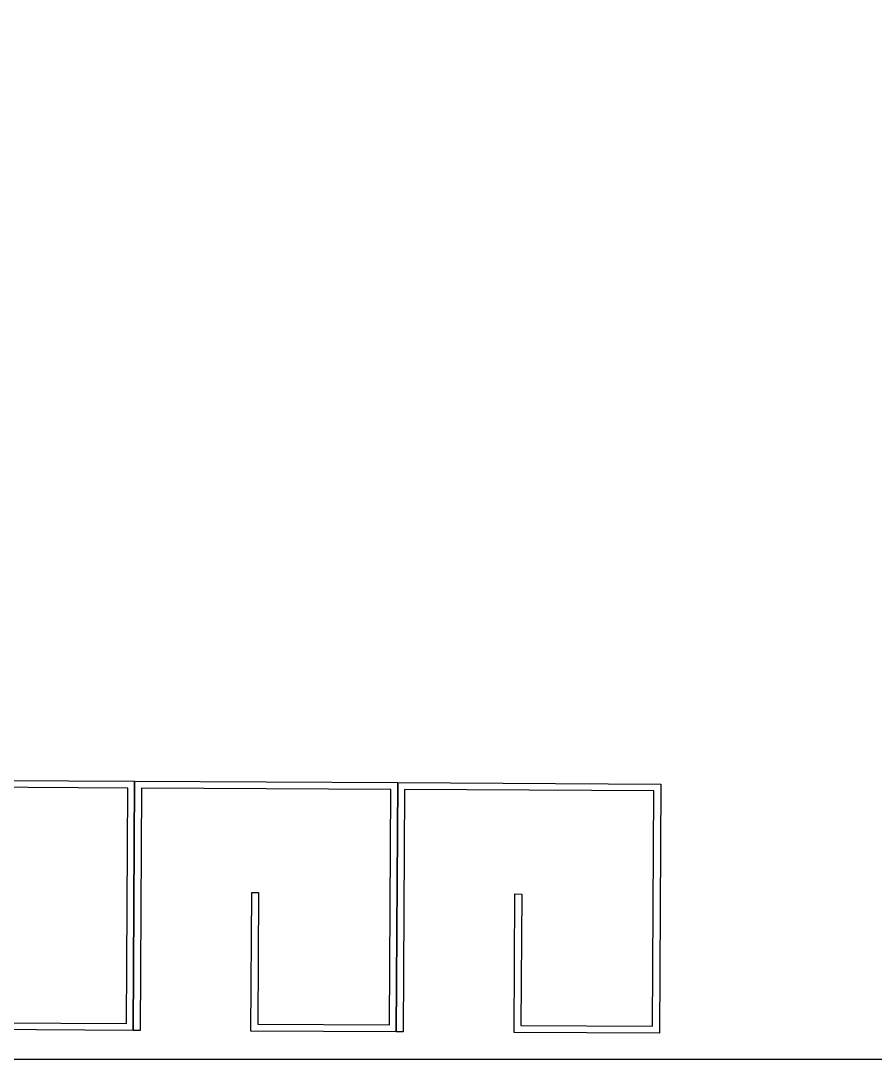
# Model space of a CAD drawing. Header units: millimetres. Extents: x 496 to 139339, y -41630 to 84383.
# Drawn here: x 101649 to 107821, y 54383 to 61883 of the extents above; entities that cross this region are included whole.
import ezdxf

# ---------------------------------------------------------------- set-up
doc = ezdxf.new("R2010")
doc.units = ezdxf.units.MM
doc.layers.add('раздевалки', color=40, linetype='Continuous', lineweight=25)
doc.layers.add('территория', color=74, linetype='Continuous', lineweight=25)

msp = doc.modelspace()

# ---------------------------------------------------------------- linework, layer by layer
at = {"layer": 'раздевалки'}
for points in [[(100561.8, 54602), (100571.7, 56402), (102471.6, 56391.5), (102461.8, 54591.6), (101411.8, 54597.3), (101417.3, 55597.3), (101467.3, 55597), (101462, 54647.1), (102412, 54641.8), (102421.4, 56341.8), (100621.4, 56351.7), (100611.8, 54601.7), (100561.8, 54602)], [(102461.8, 54591.6), (102471.6, 56391.5), (104371.6, 56381.1), (104361.7, 54581.1), (103311.7, 54586.9), (103317.2, 55586.9), (103367.2, 55586.6), (103362, 54636.6), (104312, 54631.4), (104321.3, 56331.4), (102521.4, 56341.3), (102511.8, 54591.3), (102461.8, 54591.6)], [(104361.7, 54581.1), (104371.6, 56381.1), (106271.6, 56370.7), (106261.7, 54570.7), (105211.7, 54576.5), (105217.2, 55576.5), (105267.2, 55576.2), (105262, 54626.2), (106212, 54621), (106221.3, 56321), (104421.3, 56330.8), (104411.7, 54580.9), (104361.7, 54581.1)]]:
    msp.add_lwpolyline(points, dxfattribs=at)
at = {"layer": 'территория'}
msp.add_lwpolyline([(95477.7, 54383.1), (125477.7, 54383.1), (139338.5, 64533.6), (136889.7, 84383.1), (104191.9, 84383.1), (95477.7, 54383.1)], dxfattribs=at)

doc.saveas('drawing.dxf')
